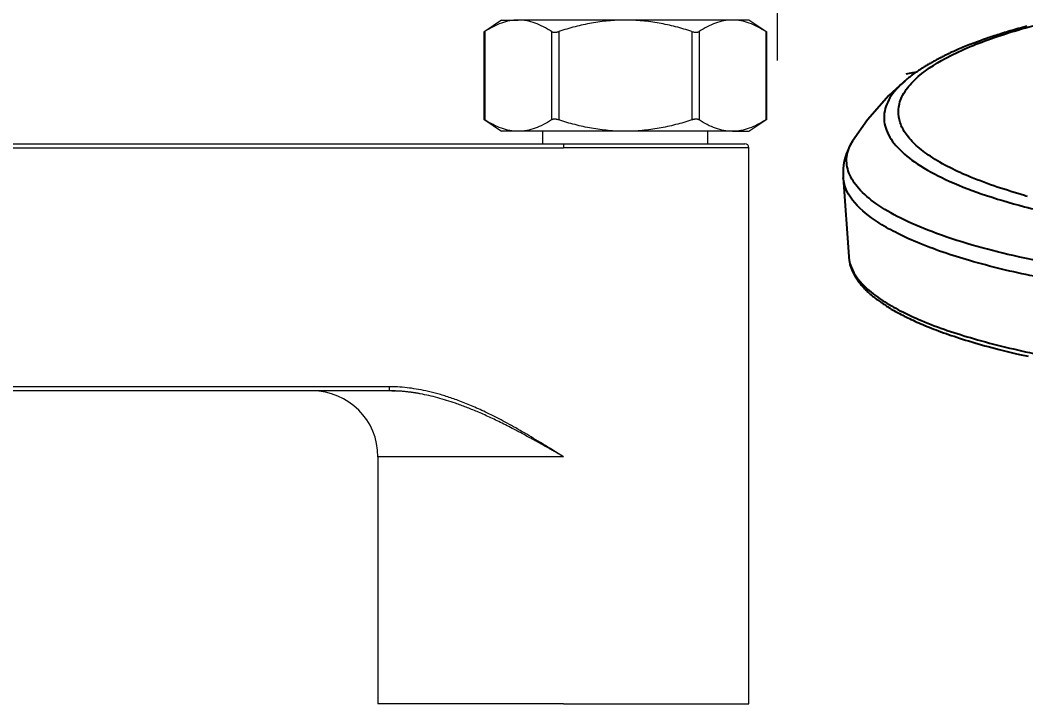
# Model space of a CAD drawing. Extents: x 4680 to 5808, y -3 to 824.
# Drawn here: x 5035.1 to 5157.1, y 617.6 to 700.6 of the extents above; entities that cross this region are included whole.
import ezdxf

# ---------------------------------------------------------------- set-up
doc = ezdxf.new("R2010")
doc.units = 0
doc.header["$LTSCALE"] = 4
doc.header["$MEASUREMENT"] = 0
doc.header["$PDMODE"] = 3
doc.header["$PDSIZE"] = -10
doc.linetypes.add('CENTER2', pattern=[28.575, 19.05, -3.175, 3.175, -3.175])
doc.layers.get('0').update_dxf_attribs({"linetype": 'CONTINUOUS'})
doc.layers.get('DEFPOINTS').update_dxf_attribs({"linetype": 'CONTINUOUS'})
for name, color, linetype in [('1', 7, 'CONTINUOUS'), ('333_DXF_CONTINUOUS_LINE', 7, 'CONTINUOUS'), ('F3A55-R01_DXF_CONTINUOUS_LINE', 7, 'CONTINUOUS')]:
    doc.layers.add(name, color=color, linetype=linetype)
doc.layers.add('Cneter', color=1, linetype='CENTER2', lineweight=13)
doc.styles.add('Daelim Dimension', font='NanumGothic.ttf')
doc.dimstyles.new('DEFAULT', dxfattribs={"dimscale": 2, "dimtxt": 2, "dimasz": 2, "dimexe": 0, "dimexo": 2, "dimgap": 1, "dimtad": 1, "dimdec": 1, "dimzin": 9, "dimdsep": 46, "dimtxsty": 'Daelim Dimension', "dimcen": 0.5, "dimclrd": 252, "dimclre": 252, "dimclrt": 3, "dimadec": 1, "dimazin": 0, "dimtfac": 1, "dimtdec": 1, "dimtix": 1, "dimtmove": 0, "dimatfit": 3, "dimfxl": 1, "dimtolj": 1, "dimtzin": 1, "dimlwd": 9, "dimlwe": 9, "dimarcsym": 0})

# ---------------------------------------------------------------- blocks, each defined once
blk = doc.blocks.new('*D22')
at = {"color": 5, "lineweight": 9, "ltscale": 0.5, "transparency": 16777216}
for p, q in [((4887.5, 666.58), (4887.5, 553.33)), ((5123.5, 613.58), (5123.5, 553.33)), ((5119.5, 553.33), (4891.5, 553.33))]:
    blk.add_line(p, q, dxfattribs=at)
at = {"color": 5, "ltscale": 0.5, "transparency": 16777216}
for points in [[(4891.5, 553.99), (4891.5, 552.66), (4887.5, 553.33)], [(5119.5, 553.99), (5119.5, 552.66), (5123.5, 553.33)]]:
    blk.add_solid(points, dxfattribs=at)
at = {"layer": 'DEFPOINTS', "color": 0, "ltscale": 0.5, "transparency": 16777216}
for p in [(4887.5, 670.58), (5123.5, 617.58), (4887.5, 553.33)]:
    blk.add_point(p, dxfattribs=at)
at = {"color": 7, "ltscale": 0.5, "transparency": 16777216, "insert": (5005.5, 560.78), "char_height": 10, "attachment_point": 5, "style": 'Daelim Dimension'}
blk.add_mtext('\\A1;236', dxfattribs=at)

msp = doc.modelspace()

# ---------------------------------------------------------------- linework, layer by layer
at = {"layer": '1', "color": 7, "linetype": 'Continuous', "lineweight": 18}
for p, q in [((5093.5, 700.58), (5091.34, 699.11)), ((5093.5, 700.58), (5091.34, 699.11)), ((5093.5, 700.58), (5095.51, 700.58)), ((5093.5, 700.58), (5095.51, 700.58)), ((5108.5, 700.58), (5095.51, 700.58)), ((5108.5, 700.58), (5095.51, 700.58)), ((5121.49, 700.58), (5108.5, 700.58)), ((5121.49, 700.58), (5108.5, 700.58)), ((5123.5, 700.58), (5121.49, 700.58)), ((5123.5, 700.58), (5121.49, 700.58)), ((5125.67, 699.11), (5123.5, 700.58)), ((5125.67, 699.11), (5123.5, 700.58)), ((5091.34, 699.11), (5091.34, 688.55)), ((5091.34, 699.11), (5091.34, 688.55)), ((5125.67, 688.55), (5125.67, 699.11)), ((5125.67, 688.55), (5125.67, 699.11)), ((5091.34, 688.55), (5093.5, 687.08)), ((5091.34, 688.55), (5093.5, 687.08)), ((5123.5, 687.08), (5125.67, 688.55)), ((5123.5, 687.08), (5125.67, 688.55)), ((5095.51, 687.08), (5093.5, 687.08)), ((5095.51, 687.08), (5093.5, 687.08)), ((5108.5, 687.08), (5095.51, 687.08)), ((5108.5, 687.08), (5095.51, 687.08)), ((5098.5, 685.58), (5098.5, 687.08)), ((5098.5, 685.58), (5098.5, 687.08)), ((5121.49, 687.08), (5108.5, 687.08)), ((5121.49, 687.08), (5108.5, 687.08)), ((5118.5, 685.58), (5118.5, 687.08)), ((5118.5, 685.58), (5118.5, 687.08)), ((5121.49, 687.08), (5123.5, 687.08)), ((5121.49, 687.08), (5123.5, 687.08)), ((4926.5, 685.58), (5101, 685.58)), ((4926.5, 685.58), (5101, 685.58)), ((5101, 685.58), (5123, 685.58)), ((5101, 685.58), (5123, 685.58)), ((5123.5, 617.58), (5123.5, 685.08)), ((5123.5, 617.58), (5123.5, 685.08)), ((5079.88, 655.58), (4926.5, 655.58)), ((5079.88, 655.58), (4926.5, 655.58)), ((5078.5, 647.58), (5078.5, 617.58)), ((5078.5, 647.58), (5078.5, 617.58)), ((5101, 617.58), (5078.5, 617.58)), ((5101, 617.58), (5078.5, 617.58)), ((5101, 617.58), (5123.5, 617.58)), ((5101, 617.58), (5123.5, 617.58))]:
    msp.add_line(p, q, dxfattribs=at)
at = {"layer": '1', "color": 7, "linetype": 'Continuous', "lineweight": 13}
for p, q in [((5091.47, 699.19), (5091.47, 688.47)), ((5091.47, 699.19), (5091.47, 688.47)), ((5099.55, 699.19), (5099.55, 688.47)), ((5099.55, 699.19), (5099.55, 688.47)), ((5100.42, 699.19), (5100.42, 688.47)), ((5100.42, 699.19), (5100.42, 688.47)), ((5116.58, 699.19), (5116.58, 688.47)), ((5116.58, 699.19), (5116.58, 688.47)), ((5117.45, 699.19), (5117.45, 688.47)), ((5117.45, 699.19), (5117.45, 688.47)), ((5125.53, 699.19), (5125.53, 688.47)), ((5125.53, 699.19), (5125.53, 688.47)), ((4926.5, 685.08), (5101, 685.08)), ((4926.5, 685.08), (5101, 685.08)), ((5101, 685.58), (5101, 685.08)), ((5101, 685.58), (5101, 685.08)), ((5123.5, 685.08), (5101, 685.08)), ((5123.5, 685.08), (5101, 685.08)), ((5079.88, 656.08), (4926.5, 656.08)), ((5079.88, 656.08), (4926.5, 656.08)), ((5079.88, 655.58), (5079.88, 656.08)), ((5079.88, 655.58), (5079.88, 656.08)), ((5101, 647.58), (5078.5, 647.58)), ((5101, 647.58), (5078.5, 647.58))]:
    msp.add_line(p, q, dxfattribs=at)
at = {"layer": '1', "color": 7, "linetype": 'Continuous', "lineweight": 18}
for centre, radius in [((5123, 685.08), 0.5), ((5123, 685.08), 0.5), ((5070.5, 647.58), 8), ((5070.5, 647.58), 8)]:
    msp.add_arc(centre, radius, 0, 90, dxfattribs=at)
for points, knots in [([(5095.51, 700.58), (5095.16, 700.58), (5094.82, 700.55), (5094.14, 700.42), (5093.8, 700.33), (5093.13, 700.09), (5092.79, 699.94), (5092.13, 699.6), (5091.8, 699.41), (5091.47, 699.19)], [0, 0, 0, 0, 0.25, 0.25, 0.5, 0.5, 0.75, 0.75, 1, 1, 1, 1]), ([(5095.51, 700.58), (5095.16, 700.58), (5094.82, 700.55), (5094.14, 700.42), (5093.8, 700.33), (5093.13, 700.09), (5092.79, 699.94), (5092.13, 699.6), (5091.8, 699.41), (5091.47, 699.19)], [0, 0, 0, 0, 0.25, 0.25, 0.5, 0.5, 0.75, 0.75, 1, 1, 1, 1]), ([(5099.55, 699.19), (5099.22, 699.41), (5098.89, 699.6), (5098.23, 699.94), (5097.9, 700.09), (5097.22, 700.33), (5096.88, 700.42), (5096.2, 700.55), (5095.86, 700.58), (5095.51, 700.58)], [0, 0, 0, 0, 0.25, 0.25, 0.5, 0.5, 0.75, 0.75, 1, 1, 1, 1]), ([(5099.55, 699.19), (5099.22, 699.41), (5098.89, 699.6), (5098.23, 699.94), (5097.9, 700.09), (5097.22, 700.33), (5096.88, 700.42), (5096.2, 700.55), (5095.86, 700.58), (5095.51, 700.58)], [0, 0, 0, 0, 0.25, 0.25, 0.5, 0.5, 0.75, 0.75, 1, 1, 1, 1]), ([(5108.5, 700.58), (5107.81, 700.58), (5107.12, 700.55), (5105.76, 700.42), (5105.08, 700.33), (5103.73, 700.09), (5103.06, 699.94), (5101.74, 699.6), (5101.08, 699.41), (5100.42, 699.19)], [0, 0, 0, 0, 0.25, 0.25, 0.5, 0.5, 0.75, 0.75, 1, 1, 1, 1]), ([(5108.5, 700.58), (5107.81, 700.58), (5107.12, 700.55), (5105.76, 700.42), (5105.08, 700.33), (5103.73, 700.09), (5103.06, 699.94), (5101.74, 699.6), (5101.08, 699.41), (5100.42, 699.19)], [0, 0, 0, 0, 0.25, 0.25, 0.5, 0.5, 0.75, 0.75, 1, 1, 1, 1]), ([(5116.58, 699.19), (5115.93, 699.41), (5115.27, 699.6), (5113.94, 699.94), (5113.27, 700.09), (5111.93, 700.33), (5111.25, 700.42), (5109.88, 700.55), (5109.2, 700.58), (5108.5, 700.58)], [0, 0, 0, 0, 0.25, 0.25, 0.5, 0.5, 0.75, 0.75, 1, 1, 1, 1]), ([(5116.58, 699.19), (5115.93, 699.41), (5115.27, 699.6), (5113.94, 699.94), (5113.27, 700.09), (5111.93, 700.33), (5111.25, 700.42), (5109.88, 700.55), (5109.2, 700.58), (5108.5, 700.58)], [0, 0, 0, 0, 0.25, 0.25, 0.5, 0.5, 0.75, 0.75, 1, 1, 1, 1]), ([(5121.49, 700.58), (5121.15, 700.58), (5120.8, 700.55), (5120.12, 700.42), (5119.78, 700.33), (5119.11, 700.09), (5118.77, 699.94), (5118.11, 699.6), (5117.78, 699.41), (5117.45, 699.19)], [0, 0, 0, 0, 0.25, 0.25, 0.5, 0.5, 0.75, 0.75, 1, 1, 1, 1]), ([(5121.49, 700.58), (5121.15, 700.58), (5120.8, 700.55), (5120.12, 700.42), (5119.78, 700.33), (5119.11, 700.09), (5118.77, 699.94), (5118.11, 699.6), (5117.78, 699.41), (5117.45, 699.19)], [0, 0, 0, 0, 0.25, 0.25, 0.5, 0.5, 0.75, 0.75, 1, 1, 1, 1]), ([(5125.53, 699.19), (5125.21, 699.41), (5124.87, 699.6), (5124.21, 699.94), (5123.88, 700.09), (5123.2, 700.33), (5122.87, 700.42), (5122.18, 700.55), (5121.84, 700.58), (5121.49, 700.58)], [0, 0, 0, 0, 0.25, 0.25, 0.5, 0.5, 0.75, 0.75, 1, 1, 1, 1]), ([(5125.53, 699.19), (5125.21, 699.41), (5124.87, 699.6), (5124.21, 699.94), (5123.88, 700.09), (5123.2, 700.33), (5122.87, 700.42), (5122.18, 700.55), (5121.84, 700.58), (5121.49, 700.58)], [0, 0, 0, 0, 0.25, 0.25, 0.5, 0.5, 0.75, 0.75, 1, 1, 1, 1]), ([(5091.47, 699.19), (5091.45, 699.18), (5091.43, 699.17), (5091.4, 699.15), (5091.38, 699.14), (5091.37, 699.13), (5091.36, 699.12), (5091.35, 699.12), (5091.35, 699.11), (5091.34, 699.11), (5091.34, 699.11), (5091.34, 699.11), (5091.34, 699.11), (5091.34, 699.11)], [0, 0, 0, 0, 0.249431, 0.249431, 0.498862, 0.498862, 0.623578, 0.623578, 0.748293, 0.748293, 0.997724, 0.997724, 1, 1, 1, 1]), ([(5091.47, 699.19), (5091.45, 699.18), (5091.43, 699.17), (5091.4, 699.15), (5091.38, 699.14), (5091.37, 699.13), (5091.36, 699.12), (5091.35, 699.12), (5091.35, 699.11), (5091.34, 699.11), (5091.34, 699.11), (5091.34, 699.11), (5091.34, 699.11), (5091.34, 699.11)], [0, 0, 0, 0, 0.249431, 0.249431, 0.498862, 0.498862, 0.623578, 0.623578, 0.748293, 0.748293, 0.997724, 0.997724, 1, 1, 1, 1]), ([(5099.55, 699.19), (5099.57, 699.18), (5099.6, 699.17), (5099.65, 699.15), (5099.68, 699.14), (5099.72, 699.13), (5099.74, 699.12), (5099.77, 699.12), (5099.79, 699.11), (5099.84, 699.11), (5099.88, 699.11), (5099.94, 699.11), (5099.96, 699.11), (5100, 699.11), (5100.02, 699.11), (5100.08, 699.12), (5100.12, 699.12), (5100.18, 699.13), (5100.2, 699.14), (5100.25, 699.15), (5100.27, 699.15), (5100.33, 699.17), (5100.38, 699.18), (5100.42, 699.19)], [0, 0, 0, 0, 0.125, 0.125, 0.25, 0.25, 0.3125, 0.3125, 0.375, 0.375, 0.5, 0.5, 0.5625, 0.5625, 0.625, 0.625, 0.75, 0.75, 0.8125, 0.8125, 0.875, 0.875, 1, 1, 1, 1]), ([(5099.55, 699.19), (5099.57, 699.18), (5099.6, 699.17), (5099.65, 699.15), (5099.68, 699.14), (5099.72, 699.13), (5099.74, 699.12), (5099.77, 699.12), (5099.79, 699.11), (5099.84, 699.11), (5099.88, 699.11), (5099.94, 699.11), (5099.96, 699.11), (5100, 699.11), (5100.02, 699.11), (5100.08, 699.12), (5100.12, 699.12), (5100.18, 699.13), (5100.2, 699.14), (5100.25, 699.15), (5100.27, 699.15), (5100.33, 699.17), (5100.38, 699.18), (5100.42, 699.19)], [0, 0, 0, 0, 0.125, 0.125, 0.25, 0.25, 0.3125, 0.3125, 0.375, 0.375, 0.5, 0.5, 0.5625, 0.5625, 0.625, 0.625, 0.75, 0.75, 0.8125, 0.8125, 0.875, 0.875, 1, 1, 1, 1]), ([(5116.58, 699.19), (5116.63, 699.18), (5116.67, 699.17), (5116.75, 699.15), (5116.8, 699.14), (5116.86, 699.13), (5116.88, 699.12), (5116.92, 699.12), (5116.94, 699.11), (5117.01, 699.11), (5117.05, 699.11), (5117.1, 699.11), (5117.12, 699.11), (5117.16, 699.11), (5117.18, 699.11), (5117.23, 699.12), (5117.26, 699.12), (5117.31, 699.13), (5117.32, 699.14), (5117.35, 699.15), (5117.37, 699.15), (5117.41, 699.17), (5117.43, 699.18), (5117.45, 699.19)], [0, 0, 0, 0, 0.125, 0.125, 0.25, 0.25, 0.3125, 0.3125, 0.375, 0.375, 0.5, 0.5, 0.5625, 0.5625, 0.625, 0.625, 0.75, 0.75, 0.8125, 0.8125, 0.875, 0.875, 1, 1, 1, 1]), ([(5116.58, 699.19), (5116.63, 699.18), (5116.67, 699.17), (5116.75, 699.15), (5116.8, 699.14), (5116.86, 699.13), (5116.88, 699.12), (5116.92, 699.12), (5116.94, 699.11), (5117.01, 699.11), (5117.05, 699.11), (5117.1, 699.11), (5117.12, 699.11), (5117.16, 699.11), (5117.18, 699.11), (5117.23, 699.12), (5117.26, 699.12), (5117.31, 699.13), (5117.32, 699.14), (5117.35, 699.15), (5117.37, 699.15), (5117.41, 699.17), (5117.43, 699.18), (5117.45, 699.19)], [0, 0, 0, 0, 0.125, 0.125, 0.25, 0.25, 0.3125, 0.3125, 0.375, 0.375, 0.5, 0.5, 0.5625, 0.5625, 0.625, 0.625, 0.75, 0.75, 0.8125, 0.8125, 0.875, 0.875, 1, 1, 1, 1]), ([(5125.53, 699.19), (5125.55, 699.18), (5125.57, 699.17), (5125.61, 699.15), (5125.62, 699.14), (5125.64, 699.13), (5125.64, 699.12), (5125.65, 699.12), (5125.66, 699.11), (5125.66, 699.11), (5125.67, 699.11), (5125.67, 699.11), (5125.67, 699.11), (5125.67, 699.11)], [0, 0, 0, 0, 0.249431, 0.249431, 0.498862, 0.498862, 0.623578, 0.623578, 0.748293, 0.748293, 0.997724, 0.997724, 1, 1, 1, 1]), ([(5125.53, 699.19), (5125.55, 699.18), (5125.57, 699.17), (5125.61, 699.15), (5125.62, 699.14), (5125.64, 699.13), (5125.64, 699.12), (5125.65, 699.12), (5125.66, 699.11), (5125.66, 699.11), (5125.67, 699.11), (5125.67, 699.11), (5125.67, 699.11), (5125.67, 699.11)], [0, 0, 0, 0, 0.249431, 0.249431, 0.498862, 0.498862, 0.623578, 0.623578, 0.748293, 0.748293, 0.997724, 0.997724, 1, 1, 1, 1]), ([(5091.34, 688.55), (5091.34, 688.55), (5091.34, 688.55), (5091.34, 688.55), (5091.34, 688.55), (5091.35, 688.54), (5091.36, 688.54), (5091.38, 688.53), (5091.38, 688.52), (5091.4, 688.51), (5091.4, 688.51), (5091.43, 688.49), (5091.45, 688.48), (5091.47, 688.47)], [0, 0, 0, 0, 0.123857, 0.123857, 0.24902, 0.24902, 0.499347, 0.499347, 0.62451, 0.62451, 0.749673, 0.749673, 1, 1, 1, 1]), ([(5091.34, 688.55), (5091.34, 688.55), (5091.34, 688.55), (5091.34, 688.55), (5091.34, 688.55), (5091.35, 688.54), (5091.36, 688.54), (5091.38, 688.53), (5091.38, 688.52), (5091.4, 688.51), (5091.4, 688.51), (5091.43, 688.49), (5091.45, 688.48), (5091.47, 688.47)], [0, 0, 0, 0, 0.123857, 0.123857, 0.24902, 0.24902, 0.499347, 0.499347, 0.62451, 0.62451, 0.749673, 0.749673, 1, 1, 1, 1]), ([(5095.51, 687.08), (5095.16, 687.08), (5094.82, 687.11), (5094.14, 687.24), (5093.8, 687.33), (5093.13, 687.57), (5092.79, 687.72), (5092.13, 688.06), (5091.8, 688.25), (5091.47, 688.47)], [0, 0, 0, 0, 0.25, 0.25, 0.5, 0.5, 0.75, 0.75, 1, 1, 1, 1]), ([(5095.51, 687.08), (5095.16, 687.08), (5094.82, 687.11), (5094.14, 687.24), (5093.8, 687.33), (5093.13, 687.57), (5092.79, 687.72), (5092.13, 688.06), (5091.8, 688.25), (5091.47, 688.47)], [0, 0, 0, 0, 0.25, 0.25, 0.5, 0.5, 0.75, 0.75, 1, 1, 1, 1]), ([(5099.55, 688.47), (5099.22, 688.25), (5098.89, 688.06), (5098.23, 687.72), (5097.9, 687.57), (5097.22, 687.33), (5096.88, 687.24), (5096.2, 687.11), (5095.86, 687.08), (5095.51, 687.08)], [0, 0, 0, 0, 0.25, 0.25, 0.5, 0.5, 0.75, 0.75, 1, 1, 1, 1]), ([(5099.55, 688.47), (5099.22, 688.25), (5098.89, 688.06), (5098.23, 687.72), (5097.9, 687.57), (5097.22, 687.33), (5096.88, 687.24), (5096.2, 687.11), (5095.86, 687.08), (5095.51, 687.08)], [0, 0, 0, 0, 0.25, 0.25, 0.5, 0.5, 0.75, 0.75, 1, 1, 1, 1]), ([(5100.42, 688.47), (5100.38, 688.48), (5100.33, 688.49), (5100.25, 688.51), (5100.21, 688.52), (5100.14, 688.53), (5100.12, 688.54), (5100.08, 688.54), (5100.06, 688.55), (5100, 688.55), (5099.96, 688.55), (5099.9, 688.55), (5099.88, 688.55), (5099.84, 688.55), (5099.83, 688.55), (5099.77, 688.54), (5099.74, 688.54), (5099.69, 688.53), (5099.68, 688.52), (5099.65, 688.51), (5099.64, 688.51), (5099.6, 688.49), (5099.57, 688.48), (5099.55, 688.47)], [0, 0, 0, 0, 0.125, 0.125, 0.25, 0.25, 0.3125, 0.3125, 0.375, 0.375, 0.5, 0.5, 0.5625, 0.5625, 0.625, 0.625, 0.75, 0.75, 0.8125, 0.8125, 0.875, 0.875, 1, 1, 1, 1]), ([(5100.42, 688.47), (5100.38, 688.48), (5100.33, 688.49), (5100.25, 688.51), (5100.21, 688.52), (5100.14, 688.53), (5100.12, 688.54), (5100.08, 688.54), (5100.06, 688.55), (5100, 688.55), (5099.96, 688.55), (5099.9, 688.55), (5099.88, 688.55), (5099.84, 688.55), (5099.83, 688.55), (5099.77, 688.54), (5099.74, 688.54), (5099.69, 688.53), (5099.68, 688.52), (5099.65, 688.51), (5099.64, 688.51), (5099.6, 688.49), (5099.57, 688.48), (5099.55, 688.47)], [0, 0, 0, 0, 0.125, 0.125, 0.25, 0.25, 0.3125, 0.3125, 0.375, 0.375, 0.5, 0.5, 0.5625, 0.5625, 0.625, 0.625, 0.75, 0.75, 0.8125, 0.8125, 0.875, 0.875, 1, 1, 1, 1]), ([(5108.5, 687.08), (5107.81, 687.08), (5107.12, 687.11), (5105.76, 687.24), (5105.08, 687.33), (5103.73, 687.57), (5103.06, 687.72), (5101.74, 688.06), (5101.08, 688.25), (5100.42, 688.47)], [0, 0, 0, 0, 0.25, 0.25, 0.5, 0.5, 0.75, 0.75, 1, 1, 1, 1]), ([(5108.5, 687.08), (5107.81, 687.08), (5107.12, 687.11), (5105.76, 687.24), (5105.08, 687.33), (5103.73, 687.57), (5103.06, 687.72), (5101.74, 688.06), (5101.08, 688.25), (5100.42, 688.47)], [0, 0, 0, 0, 0.25, 0.25, 0.5, 0.5, 0.75, 0.75, 1, 1, 1, 1]), ([(5116.58, 688.47), (5115.93, 688.25), (5115.27, 688.06), (5113.94, 687.72), (5113.27, 687.57), (5111.93, 687.33), (5111.25, 687.24), (5109.88, 687.11), (5109.2, 687.08), (5108.5, 687.08)], [0, 0, 0, 0, 0.25, 0.25, 0.5, 0.5, 0.75, 0.75, 1, 1, 1, 1]), ([(5116.58, 688.47), (5115.93, 688.25), (5115.27, 688.06), (5113.94, 687.72), (5113.27, 687.57), (5111.93, 687.33), (5111.25, 687.24), (5109.88, 687.11), (5109.2, 687.08), (5108.5, 687.08)], [0, 0, 0, 0, 0.25, 0.25, 0.5, 0.5, 0.75, 0.75, 1, 1, 1, 1]), ([(5117.45, 688.47), (5117.43, 688.48), (5117.41, 688.49), (5117.35, 688.51), (5117.33, 688.52), (5117.28, 688.53), (5117.26, 688.54), (5117.23, 688.54), (5117.21, 688.55), (5117.16, 688.55), (5117.12, 688.55), (5117.07, 688.55), (5117.05, 688.55), (5117.01, 688.55), (5116.99, 688.55), (5116.93, 688.54), (5116.88, 688.54), (5116.82, 688.53), (5116.8, 688.52), (5116.76, 688.51), (5116.73, 688.51), (5116.67, 688.49), (5116.63, 688.48), (5116.58, 688.47)], [0, 0, 0, 0, 0.125, 0.125, 0.25, 0.25, 0.3125, 0.3125, 0.375, 0.375, 0.5, 0.5, 0.5625, 0.5625, 0.625, 0.625, 0.75, 0.75, 0.8125, 0.8125, 0.875, 0.875, 1, 1, 1, 1]), ([(5117.45, 688.47), (5117.43, 688.48), (5117.41, 688.49), (5117.35, 688.51), (5117.33, 688.52), (5117.28, 688.53), (5117.26, 688.54), (5117.23, 688.54), (5117.21, 688.55), (5117.16, 688.55), (5117.12, 688.55), (5117.07, 688.55), (5117.05, 688.55), (5117.01, 688.55), (5116.99, 688.55), (5116.93, 688.54), (5116.88, 688.54), (5116.82, 688.53), (5116.8, 688.52), (5116.76, 688.51), (5116.73, 688.51), (5116.67, 688.49), (5116.63, 688.48), (5116.58, 688.47)], [0, 0, 0, 0, 0.125, 0.125, 0.25, 0.25, 0.3125, 0.3125, 0.375, 0.375, 0.5, 0.5, 0.5625, 0.5625, 0.625, 0.625, 0.75, 0.75, 0.8125, 0.8125, 0.875, 0.875, 1, 1, 1, 1]), ([(5121.49, 687.08), (5121.15, 687.08), (5120.8, 687.11), (5120.12, 687.24), (5119.78, 687.33), (5119.11, 687.57), (5118.77, 687.72), (5118.11, 688.06), (5117.78, 688.25), (5117.45, 688.47)], [0, 0, 0, 0, 0.25, 0.25, 0.5, 0.5, 0.75, 0.75, 1, 1, 1, 1]), ([(5121.49, 687.08), (5121.15, 687.08), (5120.8, 687.11), (5120.12, 687.24), (5119.78, 687.33), (5119.11, 687.57), (5118.77, 687.72), (5118.11, 688.06), (5117.78, 688.25), (5117.45, 688.47)], [0, 0, 0, 0, 0.25, 0.25, 0.5, 0.5, 0.75, 0.75, 1, 1, 1, 1]), ([(5125.53, 688.47), (5125.21, 688.25), (5124.87, 688.06), (5124.21, 687.72), (5123.88, 687.57), (5123.2, 687.33), (5122.87, 687.24), (5122.18, 687.11), (5121.84, 687.08), (5121.49, 687.08)], [0, 0, 0, 0, 0.25, 0.25, 0.5, 0.5, 0.75, 0.75, 1, 1, 1, 1]), ([(5125.53, 688.47), (5125.21, 688.25), (5124.87, 688.06), (5124.21, 687.72), (5123.88, 687.57), (5123.2, 687.33), (5122.87, 687.24), (5122.18, 687.11), (5121.84, 687.08), (5121.49, 687.08)], [0, 0, 0, 0, 0.25, 0.25, 0.5, 0.5, 0.75, 0.75, 1, 1, 1, 1]), ([(5125.67, 688.55), (5125.67, 688.55), (5125.67, 688.55), (5125.66, 688.55), (5125.66, 688.55), (5125.65, 688.54), (5125.64, 688.54), (5125.63, 688.53), (5125.62, 688.52), (5125.61, 688.51), (5125.6, 688.51), (5125.57, 688.49), (5125.55, 688.48), (5125.53, 688.47)], [0, 0, 0, 0, 0.123857, 0.123857, 0.24902, 0.24902, 0.499347, 0.499347, 0.62451, 0.62451, 0.749673, 0.749673, 1, 1, 1, 1]), ([(5125.67, 688.55), (5125.67, 688.55), (5125.67, 688.55), (5125.66, 688.55), (5125.66, 688.55), (5125.65, 688.54), (5125.64, 688.54), (5125.63, 688.53), (5125.62, 688.52), (5125.61, 688.51), (5125.6, 688.51), (5125.57, 688.49), (5125.55, 688.48), (5125.53, 688.47)], [0, 0, 0, 0, 0.123857, 0.123857, 0.24902, 0.24902, 0.499347, 0.499347, 0.62451, 0.62451, 0.749673, 0.749673, 1, 1, 1, 1])]:
    msp.add_open_spline(points, degree=3, knots=knots, dxfattribs=at)
for points, degree in [([(5101, 647.58), (5100.13, 648.12), (5098.48, 649.15), (5096.24, 650.49), (5094.16, 651.67), (5092.22, 652.68), (5090.44, 653.52), (5088.8, 654.2), (5087.3, 654.75), (5085.91, 655.18), (5084.62, 655.52), (5083.41, 655.76), (5082.31, 655.93), (5081.18, 656.05), (5080.32, 656.08), (5079.88, 656.08)], 3), ([(5101, 647.58), (5100.13, 648.12), (5098.48, 649.15), (5096.24, 650.49), (5094.16, 651.67), (5092.22, 652.68), (5090.44, 653.52), (5088.8, 654.2), (5087.3, 654.75), (5085.91, 655.18), (5084.62, 655.52), (5083.41, 655.76), (5082.31, 655.93), (5081.18, 656.05), (5080.32, 656.08), (5079.88, 656.08)], 3), ([(5079.88, 655.62), (5080.12, 655.6)], 1), ([(5079.88, 655.62), (5080.59, 655.57)], 1)]:
    msp.add_open_spline(points, degree=degree, dxfattribs=at)
at = {"layer": '1', "color": 7, "linetype": 'Continuous', "lineweight": 13}
msp.add_open_spline([(5101, 647.58), (5100.91, 647.63), (5100.73, 647.73), (5100.47, 647.88), (5100.23, 648.02), (5099.99, 648.16), (5099.78, 648.28), (5099.58, 648.39), (5099.39, 648.5), (5099.22, 648.6), (5099.06, 648.68), (5098.79, 648.84), (5098.41, 649.05), (5097.92, 649.33), (5097.45, 649.59), (5096.94, 649.87), (5096.38, 650.18), (5095.78, 650.5), (5095.12, 650.85), (5094.38, 651.24), (5093.57, 651.65), (5092.78, 652.03), (5092.02, 652.39), (5091.27, 652.73), (5090.55, 653.05), (5089.86, 653.33), (5089.21, 653.59), (5088.56, 653.84), (5087.76, 654.12), (5086.83, 654.43), (5085.75, 654.74), (5084.69, 655.01), (5083.94, 655.16), (5083.5, 655.24), (5083.36, 655.27), (5083.23, 655.29), (5083.1, 655.31), (5082.97, 655.33), (5082.84, 655.35), (5082.71, 655.37), (5082.58, 655.39), (5082.45, 655.41), (5082.32, 655.42), (5082.19, 655.44), (5082.06, 655.45), (5081.93, 655.47), (5081.8, 655.48), (5081.67, 655.49), (5081.54, 655.51), (5081.41, 655.52), (5081.28, 655.53), (5081.15, 655.54), (5081.02, 655.54), (5080.89, 655.55), (5080.77, 655.56), (5080.64, 655.56), (5080.51, 655.57), (5080.38, 655.57), (5080.26, 655.58), (5080.13, 655.58), (5080, 655.58), (5079.92, 655.58), (5079.88, 655.58)], degree=3, knots=[0, 0, 0, 0, 0.013893, 0.027029, 0.03941, 0.051036, 0.061907, 0.072023, 0.081385, 0.089991, 0.09784, 0.104934, 0.130908, 0.155574, 0.178931, 0.200978, 0.23235, 0.2622, 0.290522, 0.331614, 0.37168, 0.409609, 0.4466, 0.482649, 0.517748, 0.549226, 0.580198, 0.610657, 0.640599, 0.690665, 0.739739, 0.787789, 0.834778, 0.840648, 0.846505, 0.852351, 0.858185, 0.864007, 0.869817, 0.875616, 0.881402, 0.887176, 0.892938, 0.898687, 0.904424, 0.910149, 0.915861, 0.921561, 0.927248, 0.932923, 0.938584, 0.944233, 0.949869, 0.955492, 0.961102, 0.966699, 0.972283, 0.977853, 0.98341, 0.988953, 0.994484, 1, 1, 1, 1], dxfattribs=at)
msp.add_open_spline([(5101, 647.58), (5100.91, 647.63), (5100.73, 647.73), (5100.47, 647.88), (5100.23, 648.02), (5099.99, 648.16), (5099.78, 648.28), (5099.58, 648.39), (5099.39, 648.5), (5099.22, 648.6), (5099.06, 648.68), (5098.79, 648.84), (5098.41, 649.05), (5097.92, 649.33), (5097.45, 649.59), (5096.94, 649.87), (5096.38, 650.18), (5095.78, 650.5), (5095.12, 650.85), (5094.38, 651.24), (5093.57, 651.65), (5092.78, 652.03), (5092.02, 652.39), (5091.27, 652.73), (5090.55, 653.05), (5089.86, 653.33), (5089.21, 653.59), (5088.56, 653.84), (5087.76, 654.12), (5086.83, 654.43), (5085.75, 654.74), (5084.69, 655.01), (5083.94, 655.16), (5083.5, 655.24), (5083.36, 655.27), (5083.23, 655.29), (5083.1, 655.31), (5082.97, 655.33), (5082.84, 655.35), (5082.71, 655.37), (5082.58, 655.39), (5082.45, 655.41), (5082.32, 655.42), (5082.19, 655.44), (5082.06, 655.45), (5081.93, 655.47), (5081.8, 655.48), (5081.67, 655.49), (5081.54, 655.51), (5081.41, 655.52), (5081.28, 655.53), (5081.15, 655.54), (5081.02, 655.54), (5080.89, 655.55), (5080.77, 655.56), (5080.64, 655.56), (5080.51, 655.57), (5080.38, 655.57), (5080.26, 655.58), (5080.13, 655.58), (5080, 655.58), (5079.92, 655.58), (5079.88, 655.58)], degree=3, knots=[0, 0, 0, 0, 0.013893, 0.027029, 0.03941, 0.051036, 0.061907, 0.072023, 0.081385, 0.089991, 0.09784, 0.104934, 0.130908, 0.155574, 0.178931, 0.200978, 0.23235, 0.2622, 0.290522, 0.331614, 0.37168, 0.409609, 0.4466, 0.482649, 0.517748, 0.549226, 0.580198, 0.610657, 0.640599, 0.690665, 0.739739, 0.787789, 0.834778, 0.840648, 0.846505, 0.852351, 0.858185, 0.864007, 0.869817, 0.875616, 0.881402, 0.887176, 0.892938, 0.898687, 0.904424, 0.910149, 0.915861, 0.921561, 0.927248, 0.932923, 0.938584, 0.944233, 0.949869, 0.955492, 0.961102, 0.966699, 0.972283, 0.977853, 0.98341, 0.988953, 0.994484, 1, 1, 1, 1], dxfattribs=at)
at = {"layer": '333_DXF_CONTINUOUS_LINE', "color": 7, "linetype": 'Continuous'}
for p, q in [((5143.4, 694.22), (5143.88, 694.31)), ((5142.56, 694.06), (5143.4, 694.22))]:
    msp.add_line(p, q, dxfattribs=at)
at = {"layer": 'Cneter', "lineweight": 5, "ltscale": 0.5}
msp.add_line((5126.97, 695.69), (5126.97, 782.59), dxfattribs=at)
at = {"layer": 'F3A55-R01_DXF_CONTINUOUS_LINE', "color": 7, "linetype": 'Continuous'}
for p, q in [((5154.96, 699.19), (5154.73, 699.13)), ((5155.2, 699.26), (5154.96, 699.19)), ((5155.44, 699.33), (5155.2, 699.26)), ((5155.68, 699.4), (5155.44, 699.33)), ((5155.93, 699.48), (5155.68, 699.4)), ((5156.18, 699.55), (5155.93, 699.48)), ((5156.43, 699.62), (5156.18, 699.55)), ((5156.69, 699.69), (5156.43, 699.62)), ((5156.96, 699.76), (5156.69, 699.69)), ((5157.22, 699.83), (5156.96, 699.76)), ((5151.35, 698), (5151.12, 697.91)), ((5151.59, 698.08), (5151.35, 698)), ((5151.83, 698.17), (5151.59, 698.08)), ((5152.08, 698.26), (5151.83, 698.17)), ((5152.33, 698.35), (5152.08, 698.26)), ((5152.51, 698.41), (5152.33, 698.35)), ((5152.69, 698.47), (5152.51, 698.41)), ((5152.87, 698.53), (5152.69, 698.47)), ((5153.06, 698.59), (5152.87, 698.53)), ((5153.25, 698.66), (5153.06, 698.59)), ((5153.45, 698.72), (5153.25, 698.66)), ((5153.65, 698.79), (5153.45, 698.72)), ((5153.86, 698.85), (5153.65, 698.79)), ((5154.07, 698.92), (5153.86, 698.85)), ((5154.29, 698.99), (5154.07, 698.92)), ((5154.51, 699.06), (5154.29, 698.99)), ((5154.73, 699.13), (5154.51, 699.06)), ((5148.25, 696.74), (5148.09, 696.67)), ((5148.42, 696.81), (5148.25, 696.74)), ((5148.59, 696.89), (5148.42, 696.81)), ((5148.76, 696.97), (5148.59, 696.89)), ((5148.94, 697.04), (5148.76, 696.97)), ((5149.12, 697.12), (5148.94, 697.04)), ((5149.31, 697.2), (5149.12, 697.12)), ((5149.5, 697.28), (5149.31, 697.2)), ((5149.69, 697.36), (5149.5, 697.28)), ((5149.89, 697.44), (5149.69, 697.36)), ((5150.1, 697.52), (5149.89, 697.44)), ((5150.31, 697.6), (5150.1, 697.52)), ((5150.45, 697.66), (5150.31, 697.6)), ((5150.67, 697.74), (5150.45, 697.66)), ((5150.89, 697.83), (5150.67, 697.74)), ((5151.12, 697.91), (5150.89, 697.83)), ((5145.82, 695.52), (5145.7, 695.45)), ((5145.93, 695.58), (5145.82, 695.52)), ((5146.05, 695.65), (5145.93, 695.58)), ((5146.17, 695.71), (5146.05, 695.65)), ((5146.29, 695.78), (5146.17, 695.71)), ((5146.42, 695.84), (5146.29, 695.78)), ((5146.54, 695.91), (5146.42, 695.84)), ((5146.67, 695.98), (5146.54, 695.91)), ((5146.8, 696.04), (5146.67, 695.98)), ((5146.93, 696.11), (5146.8, 696.04)), ((5147.06, 696.18), (5146.93, 696.11)), ((5147.2, 696.24), (5147.06, 696.18)), ((5147.34, 696.31), (5147.2, 696.24)), ((5147.48, 696.38), (5147.34, 696.31)), ((5147.63, 696.45), (5147.48, 696.38)), ((5147.78, 696.52), (5147.63, 696.45)), ((5147.93, 696.59), (5147.78, 696.52)), ((5148.09, 696.67), (5147.93, 696.59)), ((5143.81, 694.26), (5143.72, 694.2)), ((5143.9, 694.32), (5143.81, 694.26)), ((5143.99, 694.39), (5143.9, 694.32)), ((5144.08, 694.45), (5143.99, 694.39)), ((5144.17, 694.51), (5144.08, 694.45)), ((5144.26, 694.57), (5144.17, 694.51)), ((5144.36, 694.64), (5144.26, 694.57)), ((5144.45, 694.7), (5144.36, 694.64)), ((5144.55, 694.76), (5144.45, 694.7)), ((5144.65, 694.82), (5144.55, 694.76)), ((5144.75, 694.89), (5144.65, 694.82)), ((5144.85, 694.95), (5144.75, 694.89)), ((5144.95, 695.01), (5144.85, 694.95)), ((5145.05, 695.07), (5144.95, 695.01)), ((5145.16, 695.14), (5145.05, 695.07)), ((5145.26, 695.2), (5145.16, 695.14)), ((5145.37, 695.26), (5145.26, 695.2)), ((5145.48, 695.33), (5145.37, 695.26)), ((5145.59, 695.39), (5145.48, 695.33)), ((5145.7, 695.45), (5145.59, 695.39)), ((5142.68, 693.41), (5142.67, 693.4)), ((5142.78, 693.49), (5142.68, 693.41)), ((5142.87, 693.56), (5142.78, 693.49)), ((5142.94, 693.62), (5142.87, 693.56)), ((5143.01, 693.67), (5142.94, 693.62)), ((5143.08, 693.73), (5143.01, 693.67)), ((5143.16, 693.78), (5143.08, 693.73)), ((5143.23, 693.84), (5143.16, 693.78)), ((5143.31, 693.9), (5143.23, 693.84)), ((5143.39, 693.96), (5143.31, 693.9)), ((5143.47, 694.02), (5143.39, 693.96)), ((5143.55, 694.08), (5143.47, 694.02)), ((5143.63, 694.14), (5143.55, 694.08)), ((5143.72, 694.2), (5143.63, 694.14)), ((5135.97, 685.72), (5135.92, 685.63)), ((5136.02, 685.81), (5135.97, 685.72)), ((5136.06, 685.87), (5136.02, 685.81)), ((5136.06, 685.87), (5136.06, 685.87)), ((5134.95, 681.44), (5135.61, 671.87)), ((5135.61, 671.87), (5135.62, 671.82)), ((5135.62, 671.82), (5135.62, 671.78)), ((5135.62, 671.78), (5135.62, 671.74)), ((5135.62, 671.74), (5135.63, 671.7)), ((5135.63, 671.7), (5135.63, 671.66)), ((5135.63, 671.66), (5135.63, 671.63)), ((5135.63, 671.63), (5135.64, 671.59)), ((5135.64, 671.54), (5135.65, 671.51)), ((5135.65, 671.51), (5135.65, 671.47)), ((5135.65, 671.47), (5135.66, 671.43)), ((5135.66, 671.43), (5135.66, 671.4)), ((5135.66, 671.4), (5135.67, 671.36)), ((5135.67, 671.36), (5135.67, 671.32)), ((5135.67, 671.32), (5135.68, 671.29)), ((5135.68, 671.29), (5135.69, 671.25)), ((5135.69, 671.25), (5135.69, 671.21)), ((5135.69, 671.21), (5135.7, 671.17)), ((5135.7, 671.17), (5135.71, 671.14)), ((5135.71, 671.14), (5135.72, 671.1)), ((5135.72, 671.1), (5135.73, 671.06)), ((5135.73, 671.06), (5135.73, 671.02)), ((5135.73, 671.02), (5135.74, 670.98)), ((5135.74, 670.98), (5135.75, 670.93))]:
    msp.add_line(p, q, dxfattribs=at)
at = {"layer": 'F3A55-R01_DXF_CONTINUOUS_LINE', "color": 9, "linetype": 'Continuous'}
for p, q in [((5143.22, 692.93), (5143.23, 692.94)), ((5141.63, 689.55), (5141.63, 689.57))]:
    msp.add_line(p, q, dxfattribs=at)
at = {"layer": 'F3A55-R01_DXF_CONTINUOUS_LINE', "color": 7, "linetype": 'Continuous'}
for points in [[(5142.67, 693.4), (5140.46, 691.41), (5137.87, 688.49), (5136.06, 685.87)], [(5135.92, 685.63), (5135.89, 685.59), (5135.87, 685.54), (5135.84, 685.5), (5135.82, 685.46), (5135.8, 685.42), (5135.77, 685.37), (5135.75, 685.33), (5135.73, 685.29), (5135.71, 685.25), (5135.68, 685.2), (5135.66, 685.16), (5135.64, 685.12), (5135.62, 685.07), (5135.6, 685.03), (5135.58, 684.99), (5135.56, 684.95), (5135.54, 684.9), (5135.52, 684.86), (5135.5, 684.82), (5135.48, 684.78), (5135.46, 684.73), (5135.44, 684.69), (5135.43, 684.64), (5135.41, 684.6), (5135.39, 684.55), (5135.37, 684.51), (5135.35, 684.46), (5135.34, 684.42), (5135.32, 684.37), (5135.3, 684.33), (5135.29, 684.28), (5135.27, 684.23), (5135.25, 684.18), (5135.24, 684.14), (5135.22, 684.09), (5135.21, 684.04), (5135.19, 683.99), (5135.18, 683.94), (5135.16, 683.89), (5135.15, 683.84), (5135.14, 683.79), (5135.12, 683.74), (5135.11, 683.69), (5135.1, 683.63), (5135.08, 683.57), (5135.07, 683.52), (5135.06, 683.46), (5135.05, 683.4), (5135.03, 683.33), (5135.02, 683.27), (5135.01, 683.21), (5135, 683.15), (5134.99, 683.09), (5134.98, 683.02), (5134.98, 682.96), (5134.97, 682.9), (5134.96, 682.84), (5134.96, 682.78), (5134.95, 682.73), (5134.95, 682.67), (5134.94, 682.62), (5134.94, 682.56), (5134.94, 682.51), (5134.93, 682.45), (5134.93, 682.4), (5134.93, 682.35), (5134.93, 682.3), (5134.93, 682.25), (5134.93, 682.2), (5134.93, 682.15), (5134.93, 682.1), (5134.93, 682.05), (5134.93, 682), (5134.93, 681.94), (5134.93, 681.89), (5134.93, 681.84), (5134.93, 681.78), (5134.94, 681.73), (5134.94, 681.67), (5134.94, 681.6), (5134.95, 681.53), (5134.95, 681.44)], [(5135.64, 671.59), (5135.64, 671.58), (5135.64, 671.54)], [(5135.75, 670.93), (5135.76, 670.91), (5135.76, 670.89), (5135.77, 670.87), (5135.78, 670.85), (5135.78, 670.82), (5135.79, 670.8), (5135.8, 670.78), (5135.8, 670.75), (5135.81, 670.73), (5135.82, 670.7), (5135.83, 670.68), (5135.83, 670.65), (5135.84, 670.62), (5135.85, 670.59), (5135.86, 670.56), (5135.87, 670.53), (5135.88, 670.5), (5135.89, 670.47), (5135.91, 670.44), (5135.92, 670.4), (5135.93, 670.37), (5135.94, 670.34), (5135.96, 670.3), (5135.97, 670.27), (5135.98, 670.23), (5136, 670.2), (5136.01, 670.16), (5136.03, 670.12), (5136.05, 670.08), (5136.07, 670.04), (5136.09, 670), (5136.11, 669.96), (5136.13, 669.91), (5136.15, 669.87), (5136.17, 669.82), (5136.19, 669.78), (5136.21, 669.74), (5136.24, 669.69), (5136.26, 669.65), (5136.29, 669.6), (5136.31, 669.56), (5136.34, 669.51), (5136.37, 669.47), (5136.39, 669.42), (5136.42, 669.37), (5136.45, 669.33), (5136.48, 669.28), (5136.51, 669.24), (5136.54, 669.19), (5136.57, 669.14), (5136.6, 669.1), (5136.63, 669.05), (5136.67, 669), (5136.7, 668.95), (5136.74, 668.9), (5136.77, 668.85), (5136.81, 668.81), (5136.85, 668.76), (5136.89, 668.71), (5136.93, 668.66), (5136.97, 668.61), (5137.01, 668.56), (5137.05, 668.51), (5137.09, 668.45), (5137.14, 668.4), (5137.18, 668.35), (5137.23, 668.3), (5137.28, 668.24), (5137.32, 668.19), (5137.38, 668.13), (5137.43, 668.08), (5137.48, 668.02), (5137.54, 667.96), (5137.6, 667.9), (5137.66, 667.84), (5137.72, 667.78), (5137.79, 667.71), (5137.85, 667.65), (5137.92, 667.59), (5137.99, 667.52), (5138.06, 667.46), (5138.14, 667.39), (5138.21, 667.33), (5138.29, 667.26), (5138.37, 667.19), (5138.46, 667.12), (5138.54, 667.05), (5138.63, 666.98), (5138.72, 666.91), (5138.81, 666.83), (5138.91, 666.76), (5139.01, 666.68), (5139.11, 666.61), (5139.22, 666.53), (5139.33, 666.45), (5139.44, 666.37), (5139.56, 666.29), (5139.68, 666.21), (5139.8, 666.13), (5139.93, 666.04), (5140.06, 665.96), (5140.19, 665.87), (5140.33, 665.78), (5140.47, 665.69), (5140.62, 665.6), (5140.77, 665.51), (5140.93, 665.42), (5141.09, 665.33), (5141.26, 665.23), (5141.43, 665.14), (5141.6, 665.04), (5141.78, 664.95), (5141.97, 664.85), (5142.16, 664.75), (5142.35, 664.65), (5142.55, 664.55), (5142.76, 664.45), (5142.97, 664.35), (5143.18, 664.24), (5143.41, 664.14), (5143.63, 664.04), (5143.86, 663.93), (5144.1, 663.83), (5144.34, 663.72), (5144.59, 663.62), (5144.85, 663.51), (5145.11, 663.4), (5145.37, 663.29), (5145.65, 663.19), (5145.92, 663.08), (5146.21, 662.97), (5146.5, 662.86), (5146.79, 662.75), (5147.1, 662.64), (5147.41, 662.53), (5147.72, 662.42), (5148.05, 662.31), (5148.38, 662.2), (5148.71, 662.08), (5149.06, 661.97), (5149.41, 661.86), (5149.77, 661.75), (5150.14, 661.63), (5150.52, 661.52), (5150.91, 661.41), (5151.3, 661.29), (5151.71, 661.18), (5152.12, 661.06), (5152.54, 660.95), (5152.97, 660.83), (5153.42, 660.71), (5153.87, 660.6), (5154.33, 660.48), (5154.81, 660.36), (5155.3, 660.25), (5155.8, 660.13), (5156.31, 660.01), (5157.36, 659.78)]]:
    msp.add_lwpolyline(points, dxfattribs=at)
at = {"layer": 'F3A55-R01_DXF_CONTINUOUS_LINE', "color": 9, "linetype": 'Continuous'}
for centre, radius, start, end in [((5177.95, 754.72), 78.28, 254.4287, 254.6801), ((5180.79, 768.82), 93.97, 255.2881, 257.3688)]:
    msp.add_arc(centre, radius, start, end, dxfattribs=at)
for points, knots in [([(5143.23, 692.94), (5144.26, 694.05), (5147.27, 696.1), (5152.91, 698.49), (5160.23, 700.59), (5165.68, 701.67), (5168.63, 702.16)], [0, 0, 0, 0, 0.166733, 0.391188, 0.671412, 1, 1, 1, 1]), ([(5142.67, 693.4), (5141.95, 692.81), (5140.74, 691.62), (5139.88, 689.7), (5139.87, 688.23), (5140.26, 686.74), (5141.58, 684.88), (5144.08, 682.91), (5147.54, 681.06), (5151.91, 679.35), (5155.16, 678.39), (5156.93, 677.92)], [0, 0, 0, 0, 0.104021, 0.187668, 0.226712, 0.266886, 0.358609, 0.475006, 0.620588, 0.796041, 1, 1, 1, 1]), ([(5141.63, 689.57), (5141.65, 690.15), (5142, 691.41), (5142.76, 692.43), (5143.22, 692.93)], [0, 0, 0, 0, 0.461849, 1, 1, 1, 1]), ([(5156.94, 679.31), (5154.71, 679.93), (5150.77, 681.21), (5146.37, 683.35), (5143.84, 685.26), (5142.56, 686.63), (5141.78, 688.07), (5141.62, 689.08), (5141.63, 689.55)], [0, 0, 0, 0, 0.357573, 0.638762, 0.750827, 0.845595, 0.9266, 1, 1, 1, 1]), ([(5155.55, 671.99), (5152.21, 672.76), (5147.54, 674.05), (5142.04, 676.39), (5139.03, 678.12), (5136.85, 679.94), (5135.51, 681.89), (5135.2, 684.02), (5135.71, 685.29), (5136.06, 685.87)], [0, 0, 0, 0, 0.383438, 0.537954, 0.666473, 0.770097, 0.852979, 0.9247, 1, 1, 1, 1]), ([(5187.69, 666.11), (5184.15, 666.26), (5177.28, 666.7), (5167.4, 667.8), (5158.43, 669.31), (5150.64, 671.17), (5145.04, 673.04), (5141.34, 674.74), (5137.89, 676.69), (5135.11, 679.19), (5134.95, 681.44)], [0, 0, 0, 0, 0.186968, 0.363554, 0.524943, 0.66692, 0.786165, 0.836608, 0.880791, 1, 1, 1, 1]), ([(5135.61, 671.86), (5135.77, 669.63), (5138.52, 667.16), (5141.93, 665.23), (5145.6, 663.54), (5151.14, 661.7), (5158.85, 659.85), (5167.72, 658.37), (5177.5, 657.27), (5184.3, 656.84), (5187.8, 656.69)], [0, 0, 0, 0, 0.119246, 0.16344, 0.213889, 0.333138, 0.475113, 0.636487, 0.813049, 1, 1, 1, 1]), ([(5183.32, 668.27), (5178.37, 668.57), (5169.05, 669.44), (5159.82, 671.01), (5155.55, 671.99)], [0, 0, 0, 0, 0.531413, 1, 1, 1, 1])]:
    msp.add_open_spline(points, degree=3, knots=knots, dxfattribs=at)

# ---------------------------------------------------------------- dimensions: what is measured, and where the dimension line sits
at = {"color": 5, "ltscale": 0.5}
dim = msp.add_linear_dim(base=(4887.5, 553.33), p1=(5123.5, 617.58), p2=(4887.5, 670.58), dimstyle='DEFAULT', override={"dimtxt": 5, "dimclrd": 5, "dimclre": 5, "dimclrt": 7}, dxfattribs=at)
dim.commit()
dim.dimension.update_dxf_attribs({"geometry": '*D22', "text_midpoint": (5005.5, 560.78)})

doc.saveas('drawing.dxf')
